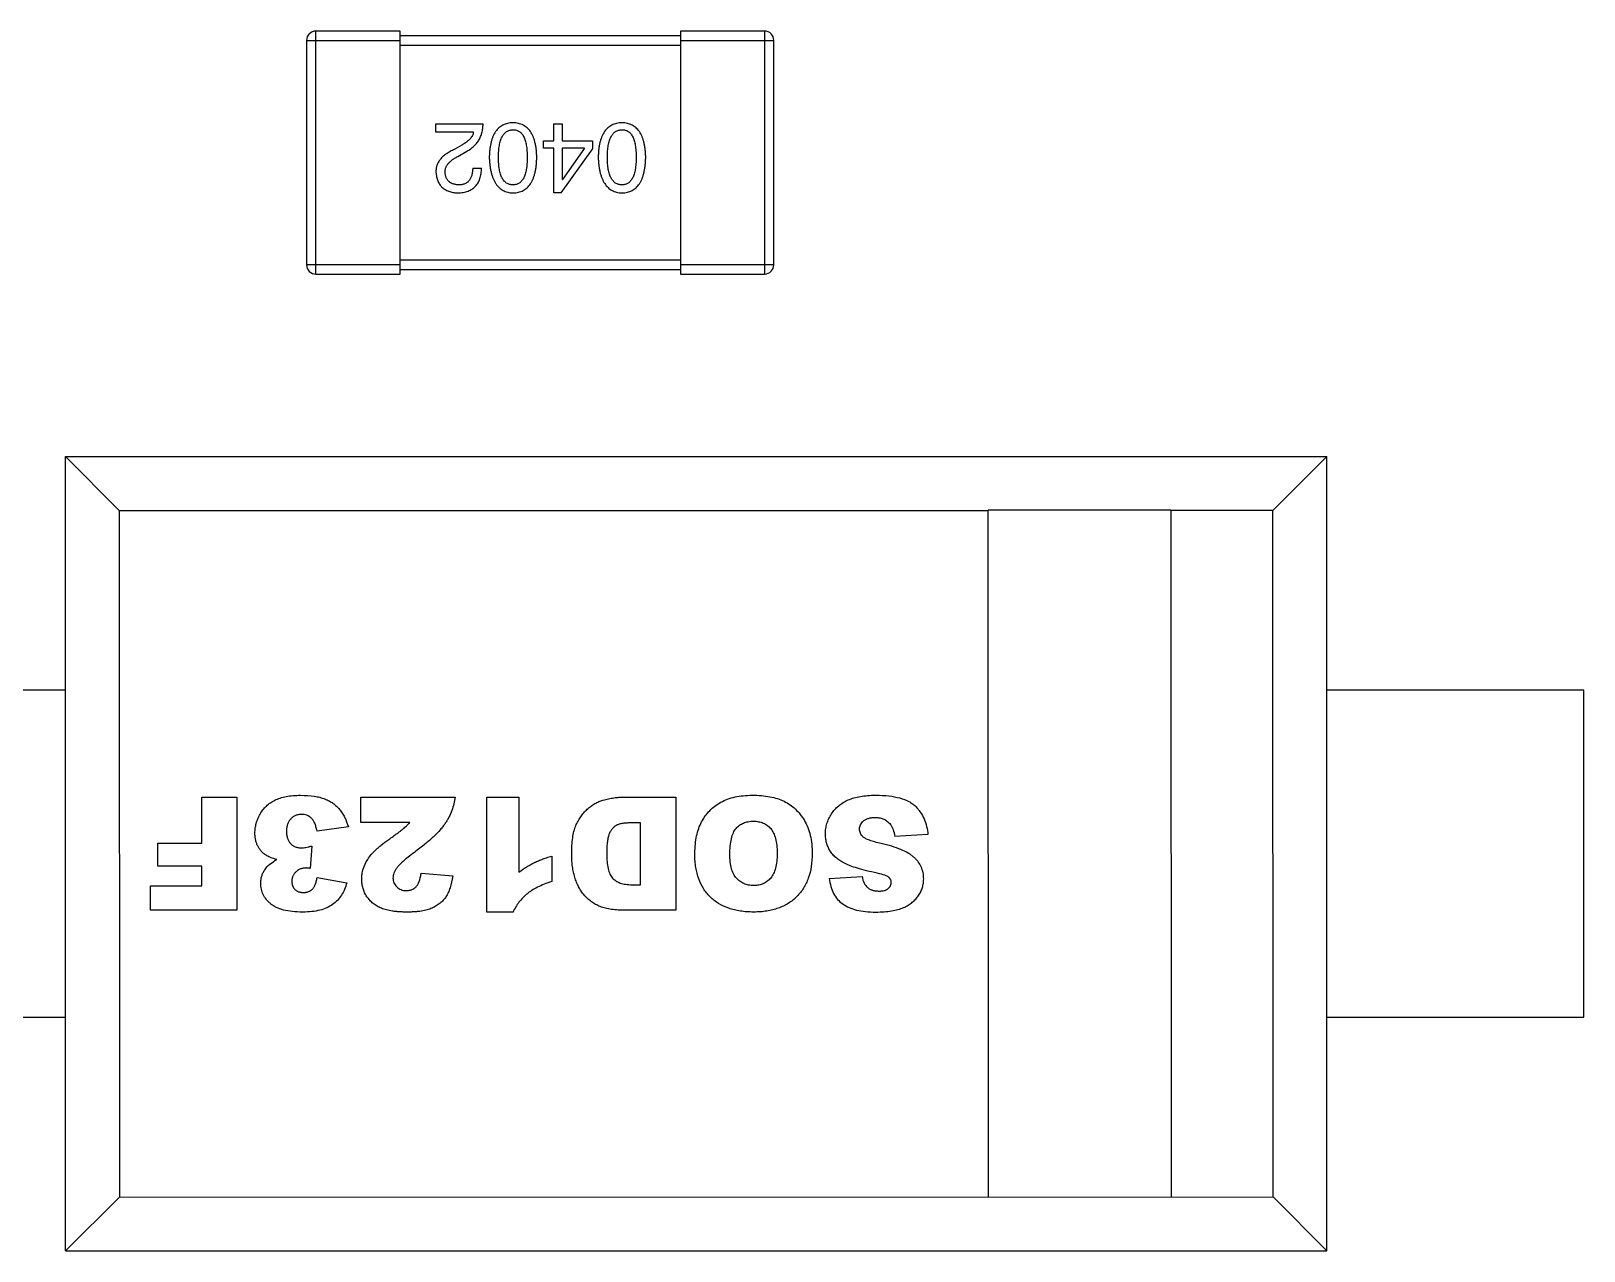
# Model space of a CAD drawing. Header units: millimetres. Extents: x 0 to 297, y 0 to 210.
# Drawn here: x 212.789 to 216.113, y 86.668 to 89.279 of the extents above; entities that cross this region are included whole.
import ezdxf

# ---------------------------------------------------------------- set-up
doc = ezdxf.new("R2010")
doc.units = ezdxf.units.MM
doc.layers.get('0').update_dxf_attribs({"linetype": 'CONTINUOUS'})

msp = doc.modelspace()

# ---------------------------------------------------------------- linework, layer by layer
at = {"color": 7, "linetype": 'Continuous'}
for p, q in [((213.5788, 89.2786), (213.3988, 89.2786)), ((213.3988, 88.7586), (213.3988, 89.2786)), ((213.5788, 88.7586), (213.5788, 89.2786)), ((214.3588, 89.2787), (214.1788, 89.2787)), ((214.1788, 89.2787), (214.1788, 88.7587)), ((214.3588, 89.2787), (214.3588, 88.7587)), ((213.3788, 89.2586), (213.5788, 89.2586)), ((213.3788, 89.2586), (213.3788, 88.7786)), ((214.1788, 89.2687), (213.5788, 89.2686)), ((213.5788, 89.2486), (214.1788, 89.2487)), ((214.1788, 89.2587), (214.3788, 89.2587)), ((214.3788, 88.7787), (214.3788, 89.2587)), ((213.6557, 89.0799), (213.7565, 89.0799)), ((213.6557, 89.0627), (213.6557, 89.0799)), ((213.9077, 89.0799), (213.9257, 89.0799)), ((213.9077, 89.0438), (213.9077, 89.0799)), ((213.9257, 89.0799), (213.9257, 89.0438)), ((213.736, 89.0627), (213.6557, 89.0627)), ((213.8856, 89.0438), (213.9077, 89.0438)), ((213.8856, 89.0283), (213.8856, 89.0438)), ((213.9257, 89.0438), (213.9905, 89.0439)), ((213.9905, 89.0439), (213.9905, 89.0258)), ((213.7114, 89.0348), (213.6958, 89.0258)), ((213.7024, 89.0102), (213.7221, 89.0217)), ((213.9077, 89.0283), (213.8856, 89.0283)), ((213.9077, 88.9324), (213.9077, 89.0283)), ((213.9233, 88.9324), (213.9905, 89.0258)), ((213.9733, 89.0283), (213.9257, 89.0283)), ((213.9257, 89.0283), (213.9257, 88.9611)), ((213.9733, 89.0283), (213.9265, 88.9611)), ((213.7344, 88.9856), (213.7532, 88.9856)), ((213.9257, 88.9611), (213.9265, 88.9611)), ((213.9233, 88.9324), (213.9077, 88.9324)), ((213.5788, 88.7786), (213.3788, 88.7786)), ((214.1788, 88.7887), (213.5788, 88.7886)), ((214.3788, 88.7787), (214.1788, 88.7787)), ((213.3988, 88.7586), (213.5788, 88.7586)), ((213.5788, 88.7686), (214.1788, 88.7687)), ((214.1788, 88.7587), (214.3588, 88.7587)), ((212.8625, 88.3681), (215.5625, 88.3685)), ((212.8627, 86.6682), (212.8625, 88.3681)), ((212.8625, 88.368), (212.9779, 88.2526)), ((215.4471, 88.2529), (215.5625, 88.3683)), ((215.5627, 86.6686), (215.5625, 88.3685)), ((212.9779, 88.2526), (214.8378, 88.2528)), ((212.9779, 88.2526), (212.9781, 86.7836)), ((215.2287, 88.2535), (214.8378, 88.2534)), ((214.838, 86.7839), (214.8378, 88.2528)), ((215.4471, 88.2529), (215.2287, 88.2529)), ((215.2287, 88.2529), (215.2289, 86.7839)), ((215.4473, 86.784), (215.4471, 88.2529)), ((212.8626, 87.8682), (212.3626, 87.8681)), ((216.1126, 87.8686), (215.5626, 87.8686)), ((216.1126, 87.1686), (216.1126, 87.8686)), ((213.1545, 87.6394), (213.2296, 87.6394)), ((213.1545, 87.5405), (213.1545, 87.6394)), ((213.2296, 87.6394), (213.2296, 87.3973)), ((213.4949, 87.6394), (213.6966, 87.6395)), ((213.4949, 87.5848), (213.4949, 87.6394)), ((213.7649, 87.6395), (213.833, 87.6395)), ((213.7649, 87.3933), (213.7649, 87.6395)), ((213.833, 87.6395), (213.833, 87.4786)), ((214.0577, 87.6395), (214.1689, 87.6395)), ((214.1689, 87.6395), (214.1689, 87.3974)), ((213.5999, 87.5848), (213.4949, 87.5848)), ((214.0938, 87.5843), (214.0756, 87.5843)), ((214.0938, 87.4518), (214.0938, 87.5843)), ((213.4682, 87.5755), (213.4012, 87.5666)), ((214.7087, 87.5592), (214.6376, 87.5548)), ((213.0603, 87.5405), (213.1545, 87.5405)), ((213.0603, 87.4915), (213.0603, 87.5405)), ((213.3899, 87.5347), (213.3864, 87.4869)), ((213.9034, 87.5132), (213.9034, 87.4587)), ((213.1546, 87.4915), (213.0603, 87.4915)), ((213.1546, 87.4495), (213.1546, 87.4915)), ((213.624, 87.4763), (213.6916, 87.4708)), ((213.0444, 87.4495), (213.1546, 87.4495)), ((213.0444, 87.3973), (213.0444, 87.4495)), ((213.4012, 87.4672), (213.4648, 87.456)), ((214.4973, 87.4654), (214.5677, 87.4696)), ((213.2296, 87.3973), (213.0444, 87.3973)), ((213.8206, 87.3933), (213.7649, 87.3933)), ((214.1689, 87.3974), (214.0578, 87.3974)), ((212.3626, 87.1681), (212.8626, 87.1682)), ((215.5626, 87.1686), (216.1126, 87.1686)), ((212.8627, 86.6682), (212.9781, 86.7836)), ((212.9781, 86.7836), (215.4473, 86.784)), ((215.4473, 86.784), (215.5627, 86.6686)), ((212.8627, 86.6682), (215.5627, 86.6686))]:
    msp.add_line(p, q, dxfattribs=at)
for centre, start, end in [((213.3988, 89.2586), 90.0074, 180.0074), ((214.3588, 89.2587), 0.0074, 90.0074), ((213.3988, 88.7786), 180.0074, 270.0074), ((214.3588, 88.7787), 270.0074, 0.0074)]:
    msp.add_arc(centre, 0.02, start, end, dxfattribs=at)
for points, knots in [([(213.7221, 89.0217), (213.7234, 89.0225), (213.7261, 89.024), (213.73, 89.0265), (213.7335, 89.0292), (213.7368, 89.0321), (213.7399, 89.0351), (213.7427, 89.0383), (213.7453, 89.0417), (213.7475, 89.0452), (213.7496, 89.049), (213.7513, 89.0529), (213.7529, 89.057), (213.7541, 89.0612), (213.7551, 89.0656), (213.7558, 89.0702), (213.7563, 89.075), (213.7564, 89.0782), (213.7565, 89.0799)], [0, 0, 0, 0, 0.065828, 0.130094, 0.192451, 0.254037, 0.313974, 0.373757, 0.433048, 0.492243, 0.551902, 0.611758, 0.672678, 0.734814, 0.798569, 0.863693, 0.930488, 1, 1, 1, 1]), ([(213.8206, 89.0824), (213.8186, 89.0823), (213.8147, 89.0821), (213.8091, 89.0812), (213.8039, 89.0796), (213.799, 89.0776), (213.7944, 89.0749), (213.7903, 89.0717), (213.7865, 89.0679), (213.7832, 89.0635), (213.7802, 89.0586), (213.7776, 89.0531), (213.7753, 89.047), (213.7735, 89.0404), (213.772, 89.0333), (213.7709, 89.0255), (213.7701, 89.0172), (213.7699, 89.0115), (213.7698, 89.0086)], [0, 0, 0, 0, 0.059134, 0.115603, 0.169236, 0.221572, 0.273254, 0.32474, 0.377319, 0.431815, 0.488555, 0.548609, 0.612242, 0.680182, 0.75251, 0.829782, 0.91231, 1, 1, 1, 1]), ([(213.8714, 89.0086), (213.8713, 89.0115), (213.8711, 89.0173), (213.8704, 89.0256), (213.8693, 89.0333), (213.8677, 89.0404), (213.8659, 89.047), (213.8636, 89.0531), (213.861, 89.0586), (213.858, 89.0635), (213.8547, 89.0679), (213.8509, 89.0717), (213.8468, 89.0749), (213.8423, 89.0776), (213.8374, 89.0796), (213.8321, 89.0812), (213.8265, 89.0821), (213.8226, 89.0823), (213.8206, 89.0824)], [0, 0, 0, 0, 0.087693, 0.170223, 0.247496, 0.319826, 0.387768, 0.451403, 0.511459, 0.568358, 0.622671, 0.675251, 0.726739, 0.778422, 0.830759, 0.884394, 0.940865, 1, 1, 1, 1]), ([(214.0538, 89.0824), (214.0518, 89.0823), (214.0479, 89.0821), (214.0423, 89.0812), (214.037, 89.0796), (214.0321, 89.0776), (214.0276, 89.0749), (214.0235, 89.0717), (214.0197, 89.0679), (214.0163, 89.0635), (214.0133, 89.0586), (214.0107, 89.0531), (214.0085, 89.0471), (214.0066, 89.0405), (214.0051, 89.0333), (214.004, 89.0256), (214.0033, 89.0173), (214.0031, 89.0116), (214.003, 89.0086)], [0, 0, 0, 0, 0.059134, 0.115603, 0.169236, 0.221572, 0.273254, 0.32474, 0.377319, 0.431815, 0.488555, 0.548609, 0.612242, 0.680182, 0.75251, 0.829782, 0.91231, 1, 1, 1, 1]), ([(214.1046, 89.0086), (214.1045, 89.0116), (214.1043, 89.0173), (214.1035, 89.0256), (214.1024, 89.0333), (214.1009, 89.0405), (214.099, 89.0471), (214.0968, 89.0531), (214.0942, 89.0586), (214.0912, 89.0635), (214.0878, 89.0679), (214.0841, 89.0717), (214.0799, 89.0749), (214.0754, 89.0776), (214.0705, 89.0796), (214.0653, 89.0812), (214.0596, 89.0821), (214.0557, 89.0823), (214.0538, 89.0824)], [0, 0, 0, 0, 0.087693, 0.170223, 0.247496, 0.319826, 0.387768, 0.451403, 0.511459, 0.568358, 0.622671, 0.675251, 0.726739, 0.778422, 0.830759, 0.884394, 0.940865, 1, 1, 1, 1]), ([(213.736, 89.0627), (213.7357, 89.0614), (213.7352, 89.0588), (213.7336, 89.055), (213.7314, 89.0513), (213.7286, 89.0478), (213.7252, 89.0443), (213.7212, 89.041), (213.7166, 89.0378), (213.7132, 89.0358), (213.7114, 89.0348)], [0, 0, 0, 0, 0.103034, 0.208166, 0.318255, 0.434664, 0.559728, 0.695394, 0.841708, 1, 1, 1, 1]), ([(213.7895, 89.0086), (213.7895, 89.0109), (213.7895, 89.0155), (213.7899, 89.0221), (213.7905, 89.0283), (213.7913, 89.034), (213.7924, 89.0392), (213.7938, 89.0441), (213.7953, 89.0485), (213.7971, 89.0524), (213.7992, 89.0559), (213.8015, 89.0589), (213.8041, 89.0615), (213.8069, 89.0637), (213.81, 89.0654), (213.8133, 89.0666), (213.8169, 89.0674), (213.8194, 89.0675), (213.8206, 89.0676)], [0, 0, 0, 0, 0.094834, 0.184067, 0.267029, 0.344713, 0.417334, 0.484367, 0.546941, 0.604717, 0.65953, 0.710539, 0.759381, 0.806382, 0.853027, 0.900623, 0.949121, 1, 1, 1, 1]), ([(213.8206, 89.0676), (213.8218, 89.0676), (213.8242, 89.0675), (213.8277, 89.0668), (213.831, 89.0656), (213.8339, 89.064), (213.8367, 89.0619), (213.8392, 89.0593), (213.8415, 89.0563), (213.8435, 89.0528), (213.8452, 89.0489), (213.8468, 89.0445), (213.848, 89.0396), (213.8491, 89.0343), (213.8499, 89.0285), (213.8505, 89.0223), (213.8509, 89.0156), (213.8509, 89.011), (213.8509, 89.0086)], [0, 0, 0, 0, 0.049766, 0.097012, 0.143225, 0.188786, 0.235079, 0.282962, 0.333687, 0.387747, 0.445963, 0.508657, 0.576545, 0.649868, 0.72822, 0.812712, 0.903543, 1, 1, 1, 1]), ([(214.0226, 89.0086), (214.0226, 89.011), (214.0227, 89.0155), (214.0231, 89.0221), (214.0236, 89.0283), (214.0245, 89.034), (214.0256, 89.0393), (214.0269, 89.0441), (214.0285, 89.0485), (214.0303, 89.0524), (214.0324, 89.0559), (214.0347, 89.059), (214.0372, 89.0616), (214.0401, 89.0637), (214.0432, 89.0654), (214.0465, 89.0666), (214.05, 89.0674), (214.0525, 89.0676), (214.0538, 89.0676)], [0, 0, 0, 0, 0.094834, 0.184067, 0.267029, 0.344713, 0.417334, 0.484367, 0.546941, 0.604717, 0.65953, 0.710539, 0.759381, 0.806382, 0.853027, 0.900623, 0.949121, 1, 1, 1, 1]), ([(214.0538, 89.0676), (214.055, 89.0676), (214.0574, 89.0675), (214.0609, 89.0668), (214.0641, 89.0657), (214.0671, 89.064), (214.0698, 89.0619), (214.0724, 89.0594), (214.0746, 89.0563), (214.0766, 89.0528), (214.0784, 89.0489), (214.08, 89.0445), (214.0812, 89.0396), (214.0823, 89.0343), (214.0831, 89.0285), (214.0837, 89.0223), (214.084, 89.0156), (214.0841, 89.011), (214.0841, 89.0086)], [0, 0, 0, 0, 0.049766, 0.097012, 0.143225, 0.188786, 0.235079, 0.282962, 0.333687, 0.387747, 0.445963, 0.508657, 0.576545, 0.649868, 0.72822, 0.812712, 0.903543, 1, 1, 1, 1]), ([(213.6958, 89.0258), (213.6941, 89.025), (213.6908, 89.0235), (213.6861, 89.021), (213.6817, 89.0184), (213.6777, 89.0157), (213.674, 89.013), (213.6706, 89.0101), (213.6676, 89.0072), (213.6649, 89.0041), (213.6625, 89.001), (213.6605, 88.9978), (213.6589, 88.9945), (213.6575, 88.9911), (213.6565, 88.9876), (213.6559, 88.984), (213.6556, 88.9803), (213.6557, 88.9778), (213.6557, 88.9766)], [0, 0, 0, 0, 0.082731, 0.161257, 0.236138, 0.307554, 0.375712, 0.440848, 0.502916, 0.562567, 0.619798, 0.675716, 0.73039, 0.78386, 0.837315, 0.890547, 0.944917, 1, 1, 1, 1]), ([(213.6754, 88.9758), (213.6753, 88.9766), (213.6752, 88.9782), (213.6754, 88.9806), (213.6758, 88.983), (213.6764, 88.9853), (213.6773, 88.9876), (213.6784, 88.9899), (213.6797, 88.9921), (213.6813, 88.9943), (213.6831, 88.9964), (213.6852, 88.9985), (213.6875, 89.0006), (213.69, 89.0026), (213.6928, 89.0046), (213.6957, 89.0065), (213.699, 89.0084), (213.7012, 89.0096), (213.7024, 89.0102)], [0, 0, 0, 0, 0.052237, 0.103888, 0.155485, 0.207395, 0.259864, 0.31356, 0.369176, 0.4266, 0.486836, 0.550048, 0.61567, 0.685271, 0.75824, 0.834614, 0.915635, 1, 1, 1, 1]), ([(213.7698, 89.0086), (213.7699, 89.0056), (213.7702, 88.9997), (213.771, 88.9912), (213.7723, 88.9833), (213.7738, 88.976), (213.7757, 88.9692), (213.778, 88.963), (213.7806, 88.9573), (213.7836, 88.9523), (213.787, 88.9477), (213.7907, 88.9438), (213.7948, 88.9404), (213.7993, 88.9376), (213.8041, 88.9354), (213.8093, 88.9338), (213.8148, 88.9327), (213.8187, 88.9325), (213.8206, 88.9324)], [0, 0, 0, 0, 0.088475, 0.171606, 0.249595, 0.322626, 0.391327, 0.455765, 0.516374, 0.573675, 0.628522, 0.681161, 0.732559, 0.783563, 0.83504, 0.887639, 0.942585, 1, 1, 1, 1]), ([(213.8206, 88.9496), (213.8194, 88.9496), (213.8169, 88.9497), (213.8133, 88.9504), (213.81, 88.9515), (213.8069, 88.9532), (213.8041, 88.9553), (213.8015, 88.9578), (213.7992, 88.9609), (213.7971, 88.9644), (213.7953, 88.9683), (213.7937, 88.9727), (213.7924, 88.9776), (213.7913, 88.9829), (213.7905, 88.9887), (213.7899, 88.9949), (213.7895, 89.0016), (213.7895, 89.0062), (213.7895, 89.0086)], [0, 0, 0, 0, 0.050604, 0.098688, 0.145699, 0.191791, 0.238625, 0.286717, 0.337546, 0.391814, 0.449755, 0.512106, 0.579685, 0.652048, 0.730262, 0.814146, 0.904281, 1, 1, 1, 1]), ([(213.8509, 89.0086), (213.8509, 89.0062), (213.8509, 89.0016), (213.8505, 88.9949), (213.8499, 88.9887), (213.8492, 88.9829), (213.848, 88.9776), (213.8468, 88.9727), (213.8453, 88.9683), (213.8435, 88.9644), (213.8415, 88.9609), (213.8392, 88.9579), (213.8367, 88.9553), (213.834, 88.9532), (213.831, 88.9515), (213.8277, 88.9504), (213.8242, 88.9497), (213.8219, 88.9496), (213.8206, 88.9496)], [0, 0, 0, 0, 0.096452, 0.187278, 0.271765, 0.350519, 0.423437, 0.491321, 0.554011, 0.612224, 0.666281, 0.717003, 0.764884, 0.811423, 0.856783, 0.902993, 0.950236, 1, 1, 1, 1]), ([(213.8206, 88.9324), (213.8226, 88.9325), (213.8265, 88.9326), (213.8321, 88.9336), (213.8374, 88.9352), (213.8423, 88.9373), (213.8468, 88.9401), (213.8509, 88.9434), (213.8547, 88.9473), (213.858, 88.9519), (213.8611, 88.9569), (213.8636, 88.9626), (213.8659, 88.9689), (213.8678, 88.9757), (213.8693, 88.9831), (213.8704, 88.9911), (213.8711, 88.9996), (213.8713, 89.0055), (213.8714, 89.0086)], [0, 0, 0, 0, 0.057911, 0.113262, 0.165956, 0.217443, 0.268511, 0.319665, 0.372, 0.426129, 0.483365, 0.543779, 0.607756, 0.676562, 0.749704, 0.827713, 0.911177, 1, 1, 1, 1]), ([(214.003, 89.0086), (214.0031, 89.0056), (214.0033, 88.9997), (214.0042, 88.9913), (214.0054, 88.9834), (214.0069, 88.976), (214.0088, 88.9692), (214.0111, 88.963), (214.0137, 88.9574), (214.0168, 88.9523), (214.0201, 88.9478), (214.0239, 88.9438), (214.028, 88.9404), (214.0324, 88.9377), (214.0373, 88.9355), (214.0424, 88.9338), (214.048, 88.9327), (214.0518, 88.9325), (214.0538, 88.9324)], [0, 0, 0, 0, 0.088475, 0.171606, 0.249595, 0.322626, 0.391327, 0.455765, 0.516374, 0.573675, 0.628522, 0.681161, 0.732559, 0.783563, 0.83504, 0.887639, 0.942585, 1, 1, 1, 1]), ([(214.0538, 88.9496), (214.0525, 88.9497), (214.0501, 88.9497), (214.0465, 88.9504), (214.0432, 88.9516), (214.0401, 88.9532), (214.0373, 88.9553), (214.0347, 88.9579), (214.0324, 88.9609), (214.0303, 88.9644), (214.0285, 88.9683), (214.0269, 88.9727), (214.0256, 88.9776), (214.0245, 88.9829), (214.0237, 88.9887), (214.0231, 88.9949), (214.0227, 89.0016), (214.0226, 89.0062), (214.0226, 89.0086)], [0, 0, 0, 0, 0.050604, 0.098688, 0.145699, 0.191791, 0.238625, 0.286717, 0.337546, 0.391814, 0.449755, 0.512106, 0.579685, 0.652048, 0.730262, 0.814146, 0.904281, 1, 1, 1, 1]), ([(214.0538, 88.9324), (214.0558, 88.9325), (214.0597, 88.9327), (214.0653, 88.9336), (214.0705, 88.9352), (214.0754, 88.9373), (214.08, 88.9401), (214.0841, 88.9435), (214.0878, 88.9474), (214.0912, 88.9519), (214.0942, 88.957), (214.0968, 88.9627), (214.0991, 88.9689), (214.1009, 88.9757), (214.1024, 88.9831), (214.1035, 88.9911), (214.1043, 88.9997), (214.1045, 89.0056), (214.1046, 89.0086)], [0, 0, 0, 0, 0.057911, 0.113262, 0.165956, 0.217443, 0.268511, 0.319665, 0.372, 0.426129, 0.483365, 0.543779, 0.607756, 0.676562, 0.749704, 0.827713, 0.911177, 1, 1, 1, 1]), ([(214.0841, 89.0086), (214.0841, 89.0062), (214.084, 89.0016), (214.0837, 88.9949), (214.0831, 88.9887), (214.0823, 88.9829), (214.0812, 88.9776), (214.08, 88.9728), (214.0784, 88.9684), (214.0766, 88.9644), (214.0746, 88.9609), (214.0724, 88.9579), (214.0699, 88.9553), (214.0671, 88.9532), (214.0641, 88.9516), (214.0609, 88.9504), (214.0574, 88.9497), (214.055, 88.9497), (214.0538, 88.9496)], [0, 0, 0, 0, 0.096452, 0.187278, 0.271765, 0.350519, 0.423437, 0.491321, 0.554011, 0.612224, 0.666281, 0.717003, 0.764884, 0.811423, 0.856783, 0.902993, 0.950236, 1, 1, 1, 1]), ([(213.6557, 88.9766), (213.6558, 88.9749), (213.6561, 88.9716), (213.6569, 88.9668), (213.658, 88.9623), (213.6595, 88.9582), (213.6612, 88.9543), (213.6633, 88.9507), (213.6658, 88.9475), (213.6685, 88.9446), (213.6717, 88.942), (213.6751, 88.9396), (213.6788, 88.9376), (213.6829, 88.9359), (213.6874, 88.9346), (213.6921, 88.9335), (213.6971, 88.9327), (213.7006, 88.9325), (213.7024, 88.9323)], [0, 0, 0, 0, 0.070688, 0.137741, 0.201612, 0.262778, 0.321223, 0.378455, 0.434411, 0.490146, 0.546362, 0.603392, 0.662208, 0.723401, 0.787372, 0.85442, 0.925153, 1, 1, 1, 1]), ([(213.7049, 88.9496), (213.7037, 88.9496), (213.7016, 88.9497), (213.6984, 88.9501), (213.6954, 88.9507), (213.6926, 88.9514), (213.69, 88.9524), (213.6877, 88.9536), (213.6855, 88.9549), (213.6835, 88.9565), (213.6818, 88.9582), (213.6802, 88.9602), (213.6789, 88.9623), (213.6778, 88.9646), (213.6769, 88.9672), (213.6761, 88.9699), (213.6756, 88.9728), (213.6754, 88.9748), (213.6754, 88.9758)], [0, 0, 0, 0, 0.076112, 0.148436, 0.216883, 0.281466, 0.34298, 0.402356, 0.459881, 0.51546, 0.571111, 0.62658, 0.683162, 0.741007, 0.801404, 0.863825, 0.930544, 1, 1, 1, 1]), ([(213.7024, 88.9323), (213.7044, 88.9324), (213.7084, 88.9326), (213.7141, 88.9334), (213.7194, 88.9346), (213.7243, 88.9362), (213.7288, 88.9382), (213.733, 88.9405), (213.7368, 88.9433), (213.7402, 88.9464), (213.7432, 88.95), (213.7458, 88.9539), (213.748, 88.9583), (213.7498, 88.963), (213.7513, 88.9681), (213.7523, 88.9736), (213.753, 88.9795), (213.7532, 88.9835), (213.7532, 88.9856)], [0, 0, 0, 0, 0.07282, 0.141057, 0.2062, 0.267672, 0.326735, 0.383519, 0.439188, 0.494454, 0.549628, 0.605958, 0.66397, 0.72402, 0.787502, 0.854127, 0.925065, 1, 1, 1, 1]), ([(213.7344, 88.9856), (213.7343, 88.9842), (213.7342, 88.9813), (213.7338, 88.9773), (213.7332, 88.9734), (213.7323, 88.9699), (213.7312, 88.9667), (213.7299, 88.9637), (213.7284, 88.961), (213.7266, 88.9586), (213.7247, 88.9564), (213.7225, 88.9546), (213.7201, 88.953), (213.7175, 88.9517), (213.7146, 88.9508), (213.7116, 88.9501), (213.7083, 88.9496), (213.706, 88.9496), (213.7049, 88.9496)], [0, 0, 0, 0, 0.082594, 0.15978, 0.232961, 0.301462, 0.365595, 0.426678, 0.484662, 0.540809, 0.595146, 0.648401, 0.702272, 0.757102, 0.813447, 0.872233, 0.934055, 1, 1, 1, 1]), ([(213.3152, 87.5059), (213.3104, 87.5071), (213.3042, 87.509), (213.2976, 87.5118), (213.2937, 87.5138), (213.2906, 87.5157), (213.2869, 87.5185), (213.2828, 87.5224), (213.2785, 87.5277), (213.2748, 87.5335), (213.2718, 87.5398), (213.2697, 87.5468), (213.2687, 87.5531), (213.2683, 87.5584), (213.2682, 87.5629), (213.2684, 87.5678), (213.2691, 87.5747), (213.2708, 87.5832), (213.2737, 87.5916), (213.2766, 87.5981), (213.2792, 87.603), (213.2821, 87.6078), (213.2863, 87.6137), (213.2925, 87.6203), (213.3011, 87.6272), (213.3109, 87.633), (213.3221, 87.6376), (213.3393, 87.642), (213.3546, 87.6433), (213.3659, 87.6433)], [0, 0, 0, 0, 0.04859, 0.072885, 0.09718, 0.116815, 0.136449, 0.175718, 0.214987, 0.254256, 0.293525, 0.332794, 0.372063, 0.391698, 0.411332, 0.435735, 0.460138, 0.508944, 0.55775, 0.582153, 0.606555, 0.631089, 0.655622, 0.704688, 0.753755, 0.802821, 0.852116, 0.901411, 1, 1, 1, 1]), ([(213.3659, 87.6433), (213.3768, 87.6433), (213.3916, 87.6423), (213.4057, 87.6395), (213.413, 87.6374), (213.418, 87.6356), (213.4226, 87.6336), (213.4285, 87.6306), (213.4354, 87.6263), (213.4429, 87.6202), (213.4495, 87.6132), (213.4552, 87.6052), (213.462, 87.5934), (213.466, 87.583), (213.4682, 87.5755)], [0, 0, 0, 0, 0.167158, 0.250737, 0.292526, 0.334315, 0.375921, 0.417526, 0.500736, 0.583947, 0.667158, 0.750368, 0.833579, 1, 1, 1, 1]), ([(214.2098, 87.5191), (214.2099, 87.5327), (214.2118, 87.5513), (214.2177, 87.5725), (214.2239, 87.5866), (214.2319, 87.5992), (214.2445, 87.6143), (214.2603, 87.6265), (214.2794, 87.6353), (214.3008, 87.6415), (214.3192, 87.6434), (214.3327, 87.6434)], [0, 0, 0, 0, 0.163754, 0.245632, 0.327509, 0.41157, 0.495632, 0.663754, 0.747816, 0.831877, 1, 1, 1, 1]), ([(214.3327, 87.6434), (214.3464, 87.6434), (214.3652, 87.6418), (214.3867, 87.6365), (214.4009, 87.6308), (214.4136, 87.6234), (214.4252, 87.614), (214.4354, 87.6027), (214.4445, 87.5896), (214.4519, 87.5746), (214.4588, 87.5522), (214.4609, 87.5328), (214.4609, 87.5186)], [0, 0, 0, 0, 0.166314, 0.24947, 0.332627, 0.415784, 0.498941, 0.582098, 0.665255, 0.748941, 0.832627, 1, 1, 1, 1]), ([(214.6, 87.4766), (214.5918, 87.4783), (214.5766, 87.4817), (214.5573, 87.4871), (214.5442, 87.4916), (214.5354, 87.4953), (214.5298, 87.498), (214.5247, 87.5008), (214.5183, 87.5047), (214.5113, 87.51), (214.5043, 87.517), (214.4987, 87.5247), (214.4946, 87.533), (214.4915, 87.5417), (214.4897, 87.5509), (214.4892, 87.5593), (214.4894, 87.5664), (214.4902, 87.5739), (214.4922, 87.583), (214.4963, 87.5935), (214.5019, 87.6036), (214.509, 87.613), (214.5174, 87.621), (214.527, 87.6278), (214.5379, 87.6335), (214.5501, 87.638), (214.5685, 87.6422), (214.5846, 87.6434), (214.5964, 87.6434)], [0, 0, 0, 0, 0.038214, 0.076425, 0.114635, 0.133741, 0.152846, 0.172125, 0.191403, 0.22996, 0.268517, 0.307075, 0.345207, 0.38334, 0.421473, 0.459606, 0.481928, 0.504249, 0.548893, 0.593536, 0.63818, 0.683209, 0.728238, 0.773267, 0.818297, 0.863722, 0.909148, 1, 1, 1, 1]), ([(214.5964, 87.6434), (214.6067, 87.6434), (214.6256, 87.6425), (214.6493, 87.638), (214.6652, 87.6318), (214.6755, 87.6254), (214.6819, 87.6199), (214.6875, 87.6137), (214.6941, 87.6049), (214.7008, 87.593), (214.7062, 87.577), (214.7081, 87.5653), (214.7087, 87.5592)], [0, 0, 0, 0, 0.124682, 0.249364, 0.374046, 0.436387, 0.498728, 0.561387, 0.624046, 0.749364, 0.874682, 1, 1, 1, 1]), ([(213.6966, 87.6395), (213.696, 87.6345), (213.6943, 87.6247), (213.69, 87.6104), (213.6849, 87.599), (213.6799, 87.59), (213.6758, 87.5834), (213.6709, 87.5767), (213.6631, 87.5673), (213.651, 87.5549), (213.6326, 87.5387), (213.6178, 87.5272), (213.6098, 87.5212)], [0, 0, 0, 0, 0.124999, 0.249999, 0.374998, 0.437498, 0.499998, 0.562497, 0.624997, 0.749996, 0.874996, 1, 1, 1, 1]), ([(214.0578, 87.3974), (214.0468, 87.3974), (214.0319, 87.3985), (214.0153, 87.4022), (214.0044, 87.4061), (213.9948, 87.411), (213.9831, 87.4189), (213.9731, 87.4289), (213.9648, 87.4405), (213.9596, 87.4498), (213.9554, 87.4599), (213.9519, 87.4706), (213.9493, 87.4819), (213.9474, 87.4934), (213.9465, 87.5034), (213.9462, 87.5114), (213.9461, 87.5188), (213.9462, 87.5271), (213.9467, 87.539), (213.9481, 87.5525), (213.9504, 87.5641), (213.9528, 87.5723), (213.9549, 87.5779), (213.9573, 87.5831), (213.9607, 87.5898), (213.9654, 87.5976), (213.9719, 87.6061), (213.9794, 87.6137), (213.9875, 87.6204), (213.9957, 87.6258), (214.0028, 87.6293), (214.0087, 87.6316), (214.0137, 87.6331), (214.0192, 87.6345), (214.0271, 87.6363), (214.0366, 87.638), (214.0475, 87.6392), (214.0544, 87.6395), (214.0577, 87.6395)], [0, 0, 0, 0, 0.044745, 0.06712, 0.089496, 0.111743, 0.133989, 0.178483, 0.201125, 0.223767, 0.24641, 0.269052, 0.291926, 0.314799, 0.337673, 0.34911, 0.360547, 0.378599, 0.396651, 0.432756, 0.46886, 0.486913, 0.504965, 0.523191, 0.541418, 0.577871, 0.614324, 0.650777, 0.68751, 0.724242, 0.760974, 0.77934, 0.797706, 0.822986, 0.848266, 0.898826, 0.949386, 1, 1, 1, 1]), ([(213.4012, 87.5666), (213.4005, 87.57), (213.399, 87.5762), (213.3962, 87.584), (213.3934, 87.5892), (213.3908, 87.5926), (213.3888, 87.5947), (213.3866, 87.5965), (213.3836, 87.5985), (213.3794, 87.6006), (213.3747, 87.6018), (213.3707, 87.6023), (213.3675, 87.6024), (213.3641, 87.6023), (213.361, 87.6018), (213.3579, 87.601), (213.3541, 87.5996), (213.3504, 87.5976), (213.3471, 87.5949), (213.3448, 87.5926), (213.3426, 87.59), (213.3402, 87.5863), (213.3383, 87.5822), (213.337, 87.5776), (213.3363, 87.574), (213.3359, 87.5708), (213.3358, 87.5682), (213.3358, 87.5661), (213.3358, 87.564), (213.3359, 87.5614), (213.3363, 87.5582), (213.3368, 87.5555), (213.3371, 87.554), (213.3372, 87.5537)], [0, 0, 0, 0, 0.056413, 0.112826, 0.169239, 0.197446, 0.225652, 0.25342, 0.281187, 0.336722, 0.392257, 0.420025, 0.447792, 0.476588, 0.505384, 0.53418, 0.562976, 0.620568, 0.649364, 0.67816, 0.706606, 0.735052, 0.791943, 0.820389, 0.848835, 0.877281, 0.891504, 0.905727, 0.920159, 0.934591, 0.963455, 0.992319, 1, 1, 1, 1]), ([(213.5096, 87.5062), (213.5117, 87.5096), (213.5169, 87.5164), (213.5256, 87.5255), (213.5339, 87.5329), (213.5408, 87.5386), (213.5472, 87.5434), (213.5525, 87.5474), (213.5562, 87.55), (213.5593, 87.5521), (213.5625, 87.5543), (213.5676, 87.558), (213.574, 87.5626), (213.5789, 87.5663), (213.582, 87.5687), (213.5839, 87.5702), (213.5855, 87.5716), (213.588, 87.5737), (213.5912, 87.5765), (213.5954, 87.5804), (213.5984, 87.5833), (213.5999, 87.5848)], [0, 0, 0, 0, 0.114365, 0.22873, 0.285913, 0.343095, 0.400278, 0.428869, 0.45746, 0.474414, 0.491369, 0.525278, 0.593095, 0.660913, 0.694821, 0.72873, 0.762639, 0.796548, 0.864365, 0.932183, 1, 1, 1, 1]), ([(214.0756, 87.5843), (214.0717, 87.5843), (214.0645, 87.5841), (214.0553, 87.5831), (214.049, 87.5818), (214.0449, 87.5804), (214.0422, 87.5791), (214.0399, 87.5777), (214.0368, 87.5755), (214.0334, 87.5721), (214.0303, 87.5679), (214.0281, 87.5641), (214.0266, 87.561), (214.0253, 87.5575), (214.0238, 87.5522), (214.0224, 87.5443), (214.0214, 87.5328), (214.0212, 87.5237), (214.0212, 87.5188)], [0, 0, 0, 0, 0.084525, 0.169055, 0.253584, 0.295849, 0.338113, 0.379948, 0.421783, 0.505454, 0.589124, 0.630959, 0.672794, 0.713695, 0.754596, 0.836397, 0.918199, 1, 1, 1, 1]), ([(214.2847, 87.5161), (214.2847, 87.5228), (214.2853, 87.5353), (214.2877, 87.5509), (214.2912, 87.5613), (214.2947, 87.5681), (214.2978, 87.5723), (214.3013, 87.5759), (214.3052, 87.5791), (214.3093, 87.5818), (214.3138, 87.584), (214.3187, 87.5857), (214.3238, 87.5869), (214.3284, 87.5875), (214.3323, 87.5878), (214.3352, 87.5879), (214.3382, 87.5878), (214.3419, 87.5875), (214.3464, 87.5869), (214.3515, 87.5857), (214.3579, 87.5834), (214.3637, 87.5801), (214.3688, 87.5758), (214.3724, 87.572), (214.3756, 87.5676), (214.3792, 87.561), (214.3828, 87.551), (214.3853, 87.5366), (214.3859, 87.5253), (214.3859, 87.5192)], [0, 0, 0, 0, 0.063337, 0.126675, 0.190013, 0.221682, 0.253351, 0.285081, 0.316811, 0.348541, 0.380271, 0.412001, 0.443732, 0.475462, 0.491327, 0.507192, 0.522581, 0.53797, 0.568749, 0.599527, 0.630305, 0.691862, 0.72264, 0.753418, 0.784241, 0.815064, 0.876709, 0.938355, 1, 1, 1, 1]), ([(214.6085, 87.54), (214.6034, 87.5412), (214.5943, 87.5434), (214.5834, 87.5469), (214.5766, 87.5498), (214.5725, 87.5522), (214.5702, 87.554), (214.5683, 87.5559), (214.5661, 87.5585), (214.564, 87.562), (214.5624, 87.5663), (214.5619, 87.571), (214.5624, 87.5758), (214.564, 87.5803), (214.5667, 87.5845), (214.5705, 87.5885), (214.5753, 87.5918), (214.581, 87.5941), (214.5865, 87.5952), (214.5913, 87.5957), (214.5957, 87.5958), (214.6005, 87.5956), (214.604, 87.5951), (214.6058, 87.5948), (214.6061, 87.5947)], [0, 0, 0, 0, 0.054145, 0.108289, 0.162434, 0.189507, 0.216579, 0.244509, 0.272439, 0.328299, 0.384158, 0.440018, 0.498743, 0.557467, 0.616191, 0.674916, 0.734592, 0.794269, 0.853945, 0.883783, 0.913621, 0.953857, 0.994094, 1, 1, 1, 1]), ([(214.6061, 87.5947), (214.609, 87.5941), (214.6147, 87.5923), (214.6221, 87.5878), (214.6277, 87.5823), (214.6316, 87.5763), (214.6351, 87.5683), (214.6368, 87.5606), (214.6376, 87.5548)], [0, 0, 0, 0, 0.173223, 0.360168, 0.547112, 0.660334, 0.773556, 1, 1, 1, 1]), ([(213.3372, 87.5537), (213.3374, 87.5529), (213.3383, 87.5498), (213.34, 87.546), (213.3424, 87.5425), (213.3444, 87.54), (213.3467, 87.5378), (213.35, 87.5353), (213.3536, 87.5334), (213.3577, 87.5321), (213.3609, 87.5314), (213.3638, 87.531), (213.3662, 87.5309), (213.368, 87.5308), (213.37, 87.5309), (213.3731, 87.5311), (213.3773, 87.5317), (213.3831, 87.5329), (213.3876, 87.5341), (213.3899, 87.5347)], [0, 0, 0, 0, 0.043448, 0.161854, 0.221057, 0.28026, 0.338643, 0.397026, 0.513793, 0.572176, 0.630559, 0.688942, 0.718134, 0.747325, 0.77891, 0.810494, 0.873663, 0.936831, 1, 1, 1, 1]), ([(213.6098, 87.5212), (213.6048, 87.5175), (213.5958, 87.5107), (213.585, 87.5017), (213.5783, 87.4953), (213.5742, 87.4908), (213.5718, 87.4878), (213.57, 87.485), (213.5677, 87.4813), (213.5656, 87.4767), (213.564, 87.4714), (213.5635, 87.466), (213.5641, 87.4608), (213.5656, 87.4558), (213.5681, 87.4513), (213.5717, 87.4471), (213.576, 87.4436), (213.5809, 87.4412), (213.5854, 87.4399), (213.5892, 87.4395), (213.5923, 87.4393), (213.5954, 87.4395), (213.5993, 87.44), (213.6039, 87.4413), (213.6082, 87.4435), (213.6106, 87.4454), (213.6115, 87.4462)], [0, 0, 0, 0, 0.048575, 0.097153, 0.145731, 0.17002, 0.194309, 0.218598, 0.242887, 0.291465, 0.340043, 0.388621, 0.439458, 0.490295, 0.541133, 0.59197, 0.644371, 0.696773, 0.749174, 0.775375, 0.801575, 0.828803, 0.856031, 0.910488, 0.964944, 1, 1, 1, 1]), ([(213.833, 87.4786), (213.8358, 87.4806), (213.8412, 87.4845), (213.8479, 87.489), (213.8532, 87.4922), (213.8571, 87.4945), (213.8604, 87.4962), (213.863, 87.4976), (213.8649, 87.4985), (213.8669, 87.4995), (213.8696, 87.5007), (213.8731, 87.5023), (213.8775, 87.5042), (213.8838, 87.5067), (213.8922, 87.5097), (213.8996, 87.5121), (213.9034, 87.5132)], [0, 0, 0, 0, 0.124618, 0.249236, 0.311545, 0.373854, 0.436163, 0.467318, 0.498472, 0.529818, 0.561163, 0.623854, 0.686545, 0.749236, 0.874618, 1, 1, 1, 1]), ([(214.0212, 87.5188), (214.0212, 87.5124), (214.0217, 87.5006), (214.024, 87.486), (214.0272, 87.4763), (214.0306, 87.47), (214.0335, 87.4661), (214.0369, 87.4628), (214.0421, 87.4589), (214.0499, 87.4552), (214.0595, 87.453), (214.0682, 87.452), (214.0744, 87.4518), (214.0799, 87.4518), (214.0861, 87.4518), (214.0907, 87.4518), (214.0938, 87.4518)], [0, 0, 0, 0, 0.107908, 0.215817, 0.323725, 0.377679, 0.431633, 0.485587, 0.539541, 0.64745, 0.755358, 0.809312, 0.863266, 0.89745, 0.931633, 1, 1, 1, 1]), ([(214.4609, 87.5186), (214.4609, 87.5088), (214.4595, 87.4902), (214.4533, 87.4655), (214.4447, 87.4476), (214.4358, 87.435), (214.4281, 87.4263), (214.4194, 87.4185), (214.4068, 87.4096), (214.3925, 87.4027), (214.3766, 87.3979), (214.3638, 87.3953), (214.3525, 87.394), (214.3431, 87.3935), (214.3357, 87.3934), (214.3283, 87.3935), (214.3187, 87.394), (214.3071, 87.3953), (214.2942, 87.3978), (214.278, 87.4025), (214.2636, 87.4092), (214.251, 87.418), (214.2423, 87.4256), (214.2346, 87.4342), (214.2258, 87.4466), (214.2173, 87.4642), (214.2122, 87.4844), (214.2101, 87.5023), (214.2098, 87.5126), (214.2098, 87.5183), (214.2098, 87.5191)], [0, 0, 0, 0, 0.06129, 0.122581, 0.183871, 0.214517, 0.245162, 0.275806, 0.306451, 0.367739, 0.398384, 0.429028, 0.459673, 0.474995, 0.490317, 0.506016, 0.521715, 0.553113, 0.584511, 0.615909, 0.678705, 0.710103, 0.741501, 0.773132, 0.804764, 0.868026, 0.931289, 0.962921, 0.994552, 1, 1, 1, 1]), ([(214.3859, 87.5192), (214.3859, 87.5131), (214.3853, 87.5016), (214.3827, 87.4871), (214.3792, 87.4772), (214.3755, 87.4705), (214.3723, 87.4661), (214.3687, 87.4624), (214.3636, 87.4581), (214.358, 87.4548), (214.3517, 87.4524), (214.3468, 87.4512), (214.3424, 87.4506), (214.3388, 87.4503), (214.3359, 87.4502), (214.333, 87.4503), (214.3292, 87.4506), (214.3247, 87.4512), (214.3195, 87.4524), (214.3131, 87.4547), (214.3073, 87.458), (214.3021, 87.4623), (214.2985, 87.466), (214.2952, 87.4702), (214.2915, 87.4766), (214.2879, 87.486), (214.2857, 87.4974), (214.2848, 87.5077), (214.2847, 87.5132), (214.2847, 87.5161)], [0, 0, 0, 0, 0.061888, 0.123775, 0.185663, 0.216607, 0.247551, 0.277999, 0.308447, 0.369343, 0.399791, 0.430239, 0.460687, 0.475911, 0.491135, 0.507007, 0.522879, 0.554622, 0.586366, 0.61811, 0.681597, 0.713341, 0.745084, 0.776949, 0.808813, 0.872542, 0.936271, 0.968136, 1, 1, 1, 1]), ([(214.5969, 87.3934), (214.6095, 87.3934), (214.6263, 87.3946), (214.6448, 87.3986), (214.6566, 87.4028), (214.6666, 87.408), (214.6754, 87.4141), (214.6828, 87.4211), (214.6889, 87.4289), (214.6937, 87.4374), (214.6971, 87.446), (214.6987, 87.4535), (214.6994, 87.4595), (214.6996, 87.465), (214.6993, 87.4711), (214.698, 87.4799), (214.6947, 87.4902), (214.6892, 87.4993), (214.6836, 87.506), (214.6787, 87.5108), (214.673, 87.5152), (214.6642, 87.5209), (214.6458, 87.53), (214.6248, 87.5364), (214.6085, 87.54)], [0, 0, 0, 0, 0.083518, 0.125278, 0.167037, 0.208406, 0.249775, 0.291144, 0.332514, 0.37374, 0.414967, 0.456194, 0.476807, 0.49742, 0.528742, 0.560063, 0.622706, 0.685349, 0.716671, 0.747993, 0.779493, 0.810994, 0.873996, 1, 1, 1, 1]), ([(213.3704, 87.3933), (213.3625, 87.3933), (213.3478, 87.394), (213.3291, 87.3974), (213.3162, 87.402), (213.3075, 87.4068), (213.3018, 87.4109), (213.2969, 87.4155), (213.2911, 87.422), (213.2856, 87.4307), (213.2822, 87.4404), (213.2809, 87.4487), (213.2806, 87.4544), (213.2808, 87.4592), (213.2813, 87.4642), (213.2827, 87.4703), (213.2853, 87.4772), (213.2903, 87.486), (213.2993, 87.4959), (213.3094, 87.5027), (213.3152, 87.5059)], [0, 0, 0, 0, 0.077888, 0.155777, 0.233666, 0.27261, 0.311555, 0.350762, 0.389969, 0.468383, 0.546797, 0.586004, 0.625211, 0.648379, 0.671547, 0.717882, 0.764218, 0.810553, 0.905277, 1, 1, 1, 1]), ([(213.3864, 87.4869), (213.3854, 87.487), (213.3837, 87.4872), (213.3813, 87.4875), (213.3797, 87.4876), (213.3785, 87.4877), (213.3774, 87.4877), (213.376, 87.4877), (213.3739, 87.4875), (213.3714, 87.4872), (213.3685, 87.4866), (213.3647, 87.4853), (213.3613, 87.4836), (213.3581, 87.4813), (213.3559, 87.4793), (213.3538, 87.4772), (213.3521, 87.4749), (213.3506, 87.4726), (213.3494, 87.4702), (213.3484, 87.4676), (213.3477, 87.465), (213.3473, 87.4623), (213.3472, 87.4595), (213.3473, 87.4568), (213.3477, 87.4534), (213.3487, 87.4495), (213.3504, 87.4461), (213.3522, 87.4436), (213.3538, 87.4419), (213.3555, 87.4404), (213.358, 87.4386), (213.3609, 87.4372), (213.3639, 87.4363), (213.3654, 87.4359), (213.3661, 87.4358)], [0, 0, 0, 0, 0.01563, 0.031261, 0.046891, 0.054707, 0.062522, 0.078753, 0.094985, 0.127448, 0.159911, 0.192375, 0.257301, 0.289764, 0.322227, 0.35424, 0.386253, 0.418265, 0.450278, 0.48229, 0.514303, 0.546315, 0.578328, 0.608978, 0.639628, 0.700929, 0.762229, 0.79288, 0.82353, 0.853613, 0.883696, 0.943862, 0.973945, 1, 1, 1, 1]), ([(213.4969, 87.4699), (213.4971, 87.4715), (213.4977, 87.4768), (213.5004, 87.4891), (213.5052, 87.4994), (213.5096, 87.5062)], [0, 0, 0, 0, 0.130928, 0.420619, 1, 1, 1, 1]), ([(213.6115, 87.4462), (213.612, 87.4466), (213.6139, 87.4484), (213.6168, 87.4522), (213.6209, 87.4607), (213.623, 87.4694), (213.624, 87.4763)], [0, 0, 0, 0, 0.081812, 0.311359, 0.540906, 1, 1, 1, 1]), ([(214.63, 87.46), (214.6299, 87.46), (214.6297, 87.461), (214.629, 87.4629), (214.6276, 87.4649), (214.6262, 87.4665), (214.625, 87.4677), (214.6235, 87.4688), (214.6208, 87.4704), (214.6146, 87.473), (214.6066, 87.4752), (214.6, 87.4766)], [0, 0, 0, 0, 0.012083, 0.153506, 0.294928, 0.365639, 0.436351, 0.506811, 0.577271, 0.718191, 1, 1, 1, 1]), ([(213.3661, 87.4358), (213.3662, 87.4358), (213.3672, 87.4356), (213.3686, 87.4354), (213.3705, 87.4353), (213.3719, 87.4353), (213.3733, 87.4353), (213.3752, 87.4355), (213.3775, 87.4357), (213.3802, 87.4363), (213.3835, 87.4373), (213.3865, 87.4388), (213.3893, 87.4407), (213.3912, 87.4424), (213.393, 87.4443), (213.3952, 87.4473), (213.3975, 87.4519), (213.3997, 87.4588), (213.4007, 87.4643), (213.4012, 87.4672)], [0, 0, 0, 0, 0.00712, 0.060296, 0.086884, 0.113472, 0.141192, 0.168911, 0.22435, 0.279789, 0.335227, 0.446105, 0.501544, 0.556982, 0.612359, 0.667737, 0.778491, 0.889246, 1, 1, 1, 1]), ([(213.4648, 87.456), (213.4621, 87.4459), (213.4564, 87.4325), (213.445, 87.4182), (213.4347, 87.4092), (213.4224, 87.4021), (213.4026, 87.3953), (213.3843, 87.3933), (213.3704, 87.3933)], [0, 0, 0, 0, 0.25, 0.375, 0.5, 0.625, 0.749999, 1, 1, 1, 1]), ([(213.6916, 87.4708), (213.6902, 87.4613), (213.6874, 87.4487), (213.682, 87.4349), (213.6773, 87.4261), (213.6715, 87.4186), (213.6646, 87.4121), (213.6579, 87.4074), (213.652, 87.4041), (213.6474, 87.4018), (213.6424, 87.3998), (213.635, 87.3974), (213.6268, 87.3957), (213.6176, 87.3944), (213.6103, 87.3938), (213.6038, 87.3935), (213.5984, 87.3933), (213.5941, 87.3933), (213.5898, 87.3933), (213.5841, 87.3935), (213.5773, 87.3938), (213.5697, 87.3944), (213.5601, 87.3956), (213.5494, 87.3978), (213.5405, 87.4007), (213.5341, 87.4036), (213.5281, 87.4069), (213.5212, 87.4116), (213.514, 87.4183), (213.5078, 87.4262), (213.5028, 87.4348), (213.4993, 87.444), (213.4972, 87.4536), (213.4966, 87.4624), (213.4968, 87.4679), (213.4969, 87.4699)], [0, 0, 0, 0, 0.079681, 0.119521, 0.159362, 0.199051, 0.238741, 0.27843, 0.298275, 0.31812, 0.338078, 0.358036, 0.397952, 0.41791, 0.437868, 0.457826, 0.467805, 0.477784, 0.488262, 0.49874, 0.519696, 0.540652, 0.561608, 0.603519, 0.645431, 0.666079, 0.686726, 0.728021, 0.769316, 0.810611, 0.851905, 0.8932, 0.934495, 0.97579, 1, 1, 1, 1]), ([(213.9034, 87.4587), (213.8977, 87.4569), (213.8869, 87.453), (213.8727, 87.4466), (213.8624, 87.4408), (213.8551, 87.4359), (213.8502, 87.432), (213.8456, 87.428), (213.8398, 87.4223), (213.8332, 87.4146), (213.8263, 87.4045), (213.8224, 87.3972), (213.8206, 87.3933)], [0, 0, 0, 0, 0.124529, 0.249058, 0.373587, 0.435851, 0.498116, 0.560851, 0.623587, 0.749058, 0.874529, 1, 1, 1, 1]), ([(214.4973, 87.4654), (214.4989, 87.4529), (214.5036, 87.4367), (214.5148, 87.4201), (214.5258, 87.4103), (214.5393, 87.4028), (214.561, 87.3956), (214.5814, 87.3934), (214.5969, 87.3934)], [0, 0, 0, 0, 0.249754, 0.374631, 0.499507, 0.624631, 0.749754, 1, 1, 1, 1]), ([(214.5677, 87.4696), (214.5687, 87.4641), (214.5716, 87.4547), (214.5777, 87.4467), (214.5842, 87.4424), (214.59, 87.4401), (214.5955, 87.4389), (214.6003, 87.4385), (214.6039, 87.4383), (214.6073, 87.4384), (214.6113, 87.4388), (214.6157, 87.4396), (214.6201, 87.4413), (214.6238, 87.4438), (214.6266, 87.4467), (214.6287, 87.45), (214.6299, 87.4535), (214.6304, 87.457), (214.6301, 87.4591), (214.63, 87.46)], [0, 0, 0, 0, 0.13159, 0.26318, 0.328975, 0.39477, 0.460565, 0.493462, 0.52636, 0.55369, 0.58102, 0.635681, 0.690341, 0.745002, 0.799662, 0.854323, 0.908983, 0.963643, 1, 1, 1, 1])]:
    msp.add_open_spline(points, degree=3, knots=knots, dxfattribs=at)

doc.saveas('drawing.dxf')
